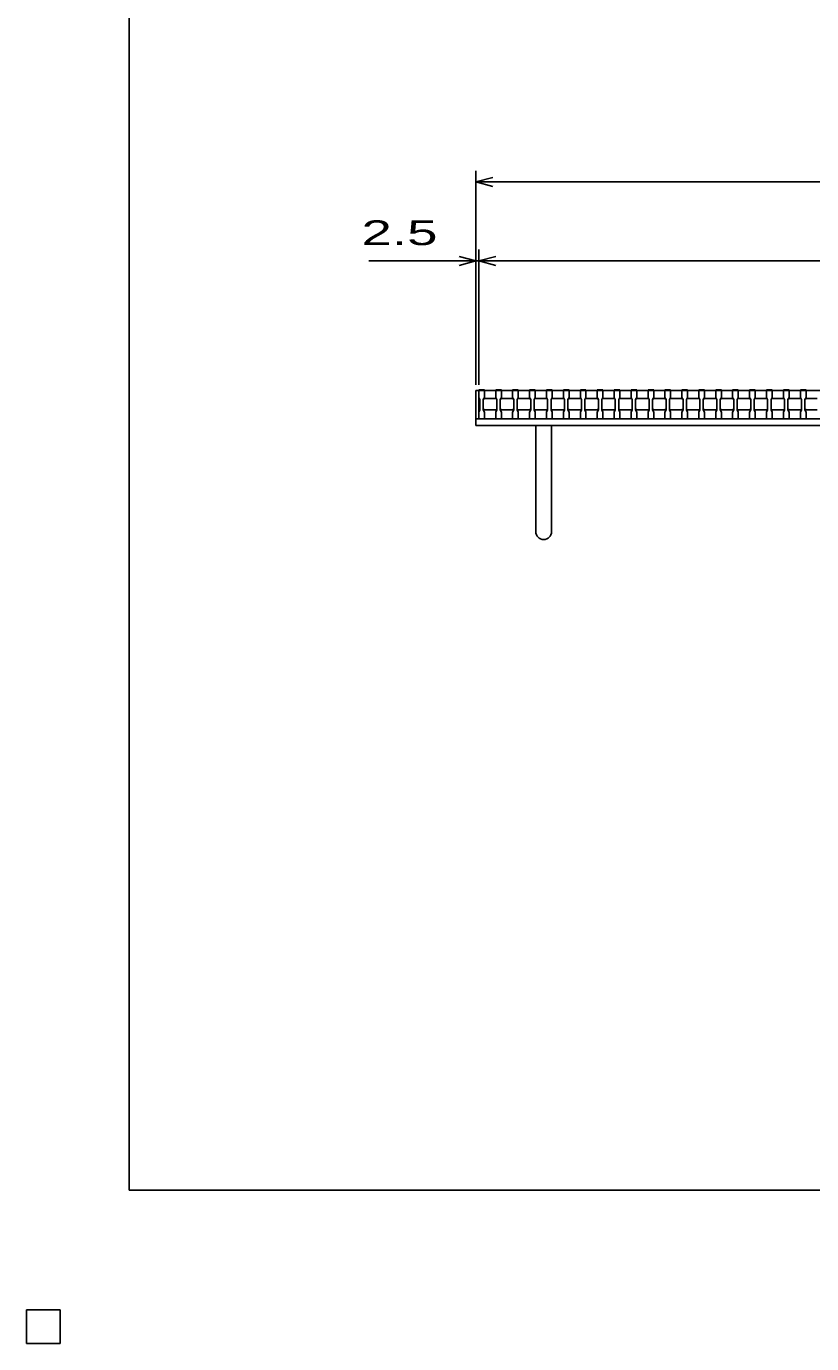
# Model space of a CAD drawing. Units: millimetres, scale not verified. Extents: x -1820 to 1731, y -1282 to 1054.
# Drawn here: x -1820 to -1124, y -1282 to -114 of the extents above; entities that cross this region are included whole.
import ezdxf
from ezdxf.enums import TextEntityAlignment as Align

# ---------------------------------------------------------------- set-up
doc = ezdxf.new("R2010")
doc.units = ezdxf.units.MM
doc.header["$LTSCALE"] = 10
for name, color, linetype, lineweight in [('0_2', 150, 'Continuous', 25), ('16', 3, 'Continuous', 25), ('19', 6, 'Continuous', 25), ('22', 4, 'Continuous', 25), ('24', 2, 'Continuous', 25), ('32', 4, 'Continuous', 25)]:
    doc.layers.add(name, color=color, linetype=linetype, lineweight=lineweight)
doc.styles.add('ベクトル', font='')
doc.styles.get('ベクトル').set_extended_font_data('ベクトル')

msp = doc.modelspace()

# ---------------------------------------------------------------- linework, layer by layer
at = {"layer": '0_2'}
for p, q in [((-1729, -1146.5), (-1729, 1053.5)), ((1731, -1146.5), (-1729, -1146.5)), ((-1790, -1252.5), (-1820, -1252.5)), ((-1820, -1252.5), (-1820, -1282.5)), ((-1790, -1252.5), (-1820, -1252.5)), ((-1820, -1252.5), (-1820, -1282.5)), ((-1790, -1252.5), (-1820, -1252.5)), ((-1820, -1252.5), (-1820, -1282.5)), ((-1790, -1252.5), (-1820, -1252.5)), ((-1820, -1252.5), (-1820, -1282.5)), ((-1790, -1252.5), (-1820, -1252.5)), ((-1820, -1252.5), (-1820, -1282.5)), ((-1790, -1282.5), (-1790, -1252.5)), ((-1790, -1282.5), (-1790, -1252.5)), ((-1790, -1282.5), (-1790, -1252.5)), ((-1790, -1282.5), (-1790, -1252.5)), ((-1790, -1282.5), (-1790, -1252.5)), ((-1820, -1282.5), (-1790, -1282.5)), ((-1820, -1282.5), (-1790, -1282.5)), ((-1820, -1282.5), (-1790, -1282.5)), ((-1820, -1282.5), (-1790, -1282.5)), ((-1820, -1282.5), (-1790, -1282.5))]:
    msp.add_line(p, q, dxfattribs=at)
at = {"layer": '16'}
for p, q in [((-1419, -437.5), (-1419, -436.8)), ((-1419, -436.8), (-1414, -436.8)), ((-1419, -437.5), (-1419, -443.5)), ((-1414, -437.5), (-1419, -437.5)), ((-1419, -437.5), (-1419, -462.5)), ((-1419, -437.5), (-424, -437.5)), ((-1419, -443.5), (-1418, -445.5)), ((-1415, -445.5), (-1414, -443.5)), ((-1414, -436.8), (-1414, -437.5)), ((-1414, -443.5), (-1414, -437.5)), ((-1404, -437.5), (-1404, -436.8)), ((-1404, -436.8), (-1399, -436.8)), ((-1404, -437.5), (-1404, -443.5)), ((-1399, -437.5), (-1404, -437.5)), ((-1404, -443.5), (-1403, -445.5)), ((-1400, -445.5), (-1399, -443.5)), ((-1399, -436.8), (-1399, -437.5)), ((-1399, -443.5), (-1399, -437.5)), ((-1389, -437.5), (-1389, -436.8)), ((-1389, -436.8), (-1384, -436.8)), ((-1389, -437.5), (-1389, -443.5)), ((-1384, -437.5), (-1389, -437.5)), ((-1389, -443.5), (-1388, -445.5)), ((-1385, -445.5), (-1384, -443.5)), ((-1384, -436.8), (-1384, -437.5)), ((-1384, -443.5), (-1384, -437.5)), ((-1374, -437.5), (-1374, -436.8)), ((-1374, -436.8), (-1369, -436.8)), ((-1374, -437.5), (-1374, -443.5)), ((-1369, -437.5), (-1374, -437.5)), ((-1374, -443.5), (-1373, -445.5)), ((-1370, -445.5), (-1369, -443.5)), ((-1369, -436.8), (-1369, -437.5)), ((-1369, -443.5), (-1369, -437.5)), ((-1359, -437.5), (-1359, -436.8)), ((-1359, -436.8), (-1354, -436.8)), ((-1359, -437.5), (-1359, -443.5)), ((-1354, -437.5), (-1359, -437.5)), ((-1359, -443.5), (-1358, -445.5)), ((-1355, -445.5), (-1354, -443.5)), ((-1354, -436.8), (-1354, -437.5)), ((-1354, -443.5), (-1354, -437.5)), ((-1344, -437.5), (-1344, -436.8)), ((-1344, -436.8), (-1339, -436.8)), ((-1344, -437.5), (-1344, -443.5)), ((-1339, -437.5), (-1344, -437.5)), ((-1344, -443.5), (-1343, -445.5)), ((-1340, -445.5), (-1339, -443.5)), ((-1339, -436.8), (-1339, -437.5)), ((-1339, -443.5), (-1339, -437.5)), ((-1329, -437.5), (-1329, -436.8)), ((-1329, -436.8), (-1324, -436.8)), ((-1329, -437.5), (-1329, -443.5)), ((-1324, -437.5), (-1329, -437.5)), ((-1329, -443.5), (-1328, -445.5)), ((-1325, -445.5), (-1324, -443.5)), ((-1324, -436.8), (-1324, -437.5)), ((-1324, -443.5), (-1324, -437.5)), ((-1314, -437.5), (-1314, -436.8)), ((-1314, -436.8), (-1309, -436.8)), ((-1314, -437.5), (-1314, -443.5)), ((-1309, -437.5), (-1314, -437.5)), ((-1314, -443.5), (-1313, -445.5)), ((-1310, -445.5), (-1309, -443.5)), ((-1309, -436.8), (-1309, -437.5)), ((-1309, -443.5), (-1309, -437.5)), ((-1299, -437.5), (-1299, -436.8)), ((-1299, -436.8), (-1294, -436.8)), ((-1299, -437.5), (-1299, -443.5)), ((-1294, -437.5), (-1299, -437.5)), ((-1299, -443.5), (-1298, -445.5)), ((-1295, -445.5), (-1294, -443.5)), ((-1294, -436.8), (-1294, -437.5)), ((-1294, -443.5), (-1294, -437.5)), ((-1284, -437.5), (-1284, -436.8)), ((-1284, -436.8), (-1279, -436.8)), ((-1284, -437.5), (-1284, -443.5)), ((-1279, -437.5), (-1284, -437.5)), ((-1284, -443.5), (-1283, -445.5)), ((-1280, -445.5), (-1279, -443.5)), ((-1279, -436.8), (-1279, -437.5)), ((-1279, -443.5), (-1279, -437.5)), ((-1269, -437.5), (-1269, -436.8)), ((-1269, -436.8), (-1264, -436.8)), ((-1269, -437.5), (-1269, -443.5)), ((-1264, -437.5), (-1269, -437.5)), ((-1269, -443.5), (-1268, -445.5)), ((-1265, -445.5), (-1264, -443.5)), ((-1264, -436.8), (-1264, -437.5)), ((-1264, -443.5), (-1264, -437.5)), ((-1254, -437.5), (-1254, -436.8)), ((-1254, -436.8), (-1249, -436.8)), ((-1254, -437.5), (-1254, -443.5)), ((-1249, -437.5), (-1254, -437.5)), ((-1254, -443.5), (-1253, -445.5)), ((-1250, -445.5), (-1249, -443.5)), ((-1249, -436.8), (-1249, -437.5)), ((-1249, -443.5), (-1249, -437.5)), ((-1239, -437.5), (-1239, -436.8)), ((-1239, -436.8), (-1234, -436.8)), ((-1239, -437.5), (-1239, -443.5)), ((-1234, -437.5), (-1239, -437.5)), ((-1239, -443.5), (-1238, -445.5)), ((-1235, -445.5), (-1234, -443.5)), ((-1234, -436.8), (-1234, -437.5)), ((-1234, -443.5), (-1234, -437.5)), ((-1224, -437.5), (-1224, -436.8)), ((-1224, -436.8), (-1219, -436.8)), ((-1224, -437.5), (-1224, -443.5)), ((-1219, -437.5), (-1224, -437.5)), ((-1224, -443.5), (-1223, -445.5)), ((-1220, -445.5), (-1219, -443.5)), ((-1219, -436.8), (-1219, -437.5)), ((-1219, -443.5), (-1219, -437.5)), ((-1209, -437.5), (-1209, -436.8)), ((-1209, -436.8), (-1204, -436.8)), ((-1209, -437.5), (-1209, -443.5)), ((-1204, -437.5), (-1209, -437.5)), ((-1209, -443.5), (-1208, -445.5)), ((-1205, -445.5), (-1204, -443.5)), ((-1204, -436.8), (-1204, -437.5)), ((-1204, -443.5), (-1204, -437.5)), ((-1194, -437.5), (-1194, -436.8)), ((-1194, -436.8), (-1189, -436.8)), ((-1194, -437.5), (-1194, -443.5)), ((-1189, -437.5), (-1194, -437.5)), ((-1194, -443.5), (-1193, -445.5)), ((-1190, -445.5), (-1189, -443.5)), ((-1189, -436.8), (-1189, -437.5)), ((-1189, -443.5), (-1189, -437.5)), ((-1179, -437.5), (-1179, -436.8)), ((-1179, -436.8), (-1174, -436.8)), ((-1179, -437.5), (-1179, -443.5)), ((-1174, -437.5), (-1179, -437.5)), ((-1179, -443.5), (-1178, -445.5)), ((-1175, -445.5), (-1174, -443.5)), ((-1174, -436.8), (-1174, -437.5)), ((-1174, -443.5), (-1174, -437.5)), ((-1164, -437.5), (-1164, -436.8)), ((-1164, -436.8), (-1159, -436.8)), ((-1164, -437.5), (-1164, -443.5)), ((-1159, -437.5), (-1164, -437.5)), ((-1164, -443.5), (-1163, -445.5)), ((-1160, -445.5), (-1159, -443.5)), ((-1159, -436.8), (-1159, -437.5)), ((-1159, -443.5), (-1159, -437.5)), ((-1149, -437.5), (-1149, -436.8)), ((-1149, -436.8), (-1144, -436.8)), ((-1149, -437.5), (-1149, -443.5)), ((-1144, -437.5), (-1149, -437.5)), ((-1149, -443.5), (-1148, -445.5)), ((-1145, -445.5), (-1144, -443.5)), ((-1144, -436.8), (-1144, -437.5)), ((-1144, -443.5), (-1144, -437.5)), ((-1134, -437.5), (-1134, -436.8)), ((-1134, -436.8), (-1129, -436.8)), ((-1134, -437.5), (-1134, -443.5)), ((-1129, -437.5), (-1134, -437.5)), ((-1134, -443.5), (-1133, -445.5)), ((-1130, -445.5), (-1129, -443.5)), ((-1129, -436.8), (-1129, -437.5)), ((-1129, -443.5), (-1129, -437.5)), ((-1418, -454.5), (-1419, -456.5)), ((-1418, -445.5), (-1418, -454.5)), ((-1415, -445.5), (-1414, -444.5)), ((-1415, -454.5), (-1415, -445.5)), ((-1414, -454.5), (-1415, -453.5)), ((-1414, -456.5), (-1415, -454.5)), ((-1414, -444.5), (-1404, -444.5)), ((-1404, -454.5), (-1414, -454.5)), ((-1404, -444.5), (-1403, -445.5)), ((-1403, -453.5), (-1404, -454.5)), ((-1403, -454.5), (-1404, -456.5)), ((-1403, -445.5), (-1403, -454.5)), ((-1400, -445.5), (-1399, -444.5)), ((-1400, -454.5), (-1400, -445.5)), ((-1399, -454.5), (-1400, -453.5)), ((-1399, -456.5), (-1400, -454.5)), ((-1399, -444.5), (-1389, -444.5)), ((-1389, -454.5), (-1399, -454.5)), ((-1389, -444.5), (-1388, -445.5)), ((-1388, -453.5), (-1389, -454.5)), ((-1388, -454.5), (-1389, -456.5)), ((-1388, -445.5), (-1388, -454.5)), ((-1385, -445.5), (-1384, -444.5)), ((-1385, -454.5), (-1385, -445.5)), ((-1384, -454.5), (-1385, -453.5)), ((-1384, -456.5), (-1385, -454.5)), ((-1384, -444.5), (-1374, -444.5)), ((-1374, -454.5), (-1384, -454.5)), ((-1374, -444.5), (-1373, -445.5)), ((-1373, -453.5), (-1374, -454.5)), ((-1373, -454.5), (-1374, -456.5)), ((-1373, -445.5), (-1373, -454.5)), ((-1370, -445.5), (-1369, -444.5)), ((-1370, -454.5), (-1370, -445.5)), ((-1369, -454.5), (-1370, -453.5)), ((-1369, -456.5), (-1370, -454.5)), ((-1369, -444.5), (-1359, -444.5)), ((-1359, -454.5), (-1369, -454.5)), ((-1359, -444.5), (-1358, -445.5)), ((-1358, -453.5), (-1359, -454.5)), ((-1358, -454.5), (-1359, -456.5)), ((-1358, -445.5), (-1358, -454.5)), ((-1355, -445.5), (-1354, -444.5)), ((-1355, -454.5), (-1355, -445.5)), ((-1354, -454.5), (-1355, -453.5)), ((-1354, -456.5), (-1355, -454.5)), ((-1354, -444.5), (-1344, -444.5)), ((-1344, -454.5), (-1354, -454.5)), ((-1344, -444.5), (-1343, -445.5)), ((-1343, -453.5), (-1344, -454.5)), ((-1343, -454.5), (-1344, -456.5)), ((-1343, -445.5), (-1343, -454.5)), ((-1340, -445.5), (-1339, -444.5)), ((-1340, -454.5), (-1340, -445.5)), ((-1339, -454.5), (-1340, -453.5)), ((-1339, -456.5), (-1340, -454.5)), ((-1339, -444.5), (-1329, -444.5)), ((-1329, -454.5), (-1339, -454.5)), ((-1329, -444.5), (-1328, -445.5)), ((-1328, -453.5), (-1329, -454.5)), ((-1328, -454.5), (-1329, -456.5)), ((-1328, -445.5), (-1328, -454.5)), ((-1325, -445.5), (-1324, -444.5)), ((-1325, -454.5), (-1325, -445.5)), ((-1324, -454.5), (-1325, -453.5)), ((-1324, -456.5), (-1325, -454.5)), ((-1324, -444.5), (-1314, -444.5)), ((-1314, -454.5), (-1324, -454.5)), ((-1314, -444.5), (-1313, -445.5)), ((-1313, -453.5), (-1314, -454.5)), ((-1313, -454.5), (-1314, -456.5)), ((-1313, -445.5), (-1313, -454.5)), ((-1310, -445.5), (-1309, -444.5)), ((-1310, -454.5), (-1310, -445.5)), ((-1309, -454.5), (-1310, -453.5)), ((-1309, -456.5), (-1310, -454.5)), ((-1309, -444.5), (-1299, -444.5)), ((-1299, -454.5), (-1309, -454.5)), ((-1299, -444.5), (-1298, -445.5)), ((-1298, -453.5), (-1299, -454.5)), ((-1298, -454.5), (-1299, -456.5)), ((-1298, -445.5), (-1298, -454.5)), ((-1295, -445.5), (-1294, -444.5)), ((-1295, -454.5), (-1295, -445.5)), ((-1294, -454.5), (-1295, -453.5)), ((-1294, -456.5), (-1295, -454.5)), ((-1294, -444.5), (-1284, -444.5)), ((-1284, -454.5), (-1294, -454.5)), ((-1284, -444.5), (-1283, -445.5)), ((-1283, -453.5), (-1284, -454.5)), ((-1283, -454.5), (-1284, -456.5)), ((-1283, -445.5), (-1283, -454.5)), ((-1280, -445.5), (-1279, -444.5)), ((-1280, -454.5), (-1280, -445.5)), ((-1279, -454.5), (-1280, -453.5)), ((-1279, -456.5), (-1280, -454.5)), ((-1279, -444.5), (-1269, -444.5)), ((-1269, -454.5), (-1279, -454.5)), ((-1269, -444.5), (-1268, -445.5)), ((-1268, -453.5), (-1269, -454.5)), ((-1268, -454.5), (-1269, -456.5)), ((-1268, -445.5), (-1268, -454.5)), ((-1265, -445.5), (-1264, -444.5)), ((-1265, -454.5), (-1265, -445.5)), ((-1264, -454.5), (-1265, -453.5)), ((-1264, -456.5), (-1265, -454.5)), ((-1264, -444.5), (-1254, -444.5)), ((-1254, -454.5), (-1264, -454.5)), ((-1254, -444.5), (-1253, -445.5)), ((-1253, -453.5), (-1254, -454.5)), ((-1253, -454.5), (-1254, -456.5)), ((-1253, -445.5), (-1253, -454.5)), ((-1250, -445.5), (-1249, -444.5)), ((-1250, -454.5), (-1250, -445.5)), ((-1249, -454.5), (-1250, -453.5)), ((-1249, -456.5), (-1250, -454.5)), ((-1249, -444.5), (-1239, -444.5)), ((-1239, -454.5), (-1249, -454.5)), ((-1239, -444.5), (-1238, -445.5)), ((-1238, -453.5), (-1239, -454.5)), ((-1238, -454.5), (-1239, -456.5)), ((-1238, -445.5), (-1238, -454.5)), ((-1235, -445.5), (-1234, -444.5)), ((-1235, -454.5), (-1235, -445.5)), ((-1234, -454.5), (-1235, -453.5)), ((-1234, -456.5), (-1235, -454.5)), ((-1234, -444.5), (-1224, -444.5)), ((-1224, -454.5), (-1234, -454.5)), ((-1224, -444.5), (-1223, -445.5)), ((-1223, -453.5), (-1224, -454.5)), ((-1223, -454.5), (-1224, -456.5)), ((-1223, -445.5), (-1223, -454.5)), ((-1220, -445.5), (-1219, -444.5)), ((-1220, -454.5), (-1220, -445.5)), ((-1219, -454.5), (-1220, -453.5)), ((-1219, -456.5), (-1220, -454.5)), ((-1219, -444.5), (-1209, -444.5)), ((-1209, -454.5), (-1219, -454.5)), ((-1209, -444.5), (-1208, -445.5)), ((-1208, -453.5), (-1209, -454.5)), ((-1208, -454.5), (-1209, -456.5)), ((-1208, -445.5), (-1208, -454.5)), ((-1205, -445.5), (-1204, -444.5)), ((-1205, -454.5), (-1205, -445.5)), ((-1204, -454.5), (-1205, -453.5)), ((-1204, -456.5), (-1205, -454.5)), ((-1204, -444.5), (-1194, -444.5)), ((-1194, -454.5), (-1204, -454.5)), ((-1194, -444.5), (-1193, -445.5)), ((-1193, -453.5), (-1194, -454.5)), ((-1193, -454.5), (-1194, -456.5)), ((-1193, -445.5), (-1193, -454.5)), ((-1190, -445.5), (-1189, -444.5)), ((-1190, -454.5), (-1190, -445.5)), ((-1189, -454.5), (-1190, -453.5)), ((-1189, -456.5), (-1190, -454.5)), ((-1189, -444.5), (-1179, -444.5)), ((-1179, -454.5), (-1189, -454.5)), ((-1179, -444.5), (-1178, -445.5)), ((-1178, -453.5), (-1179, -454.5)), ((-1178, -454.5), (-1179, -456.5)), ((-1178, -445.5), (-1178, -454.5)), ((-1175, -445.5), (-1174, -444.5)), ((-1175, -454.5), (-1175, -445.5)), ((-1174, -454.5), (-1175, -453.5)), ((-1174, -456.5), (-1175, -454.5)), ((-1174, -444.5), (-1164, -444.5)), ((-1164, -454.5), (-1174, -454.5)), ((-1164, -444.5), (-1163, -445.5)), ((-1163, -453.5), (-1164, -454.5)), ((-1163, -454.5), (-1164, -456.5)), ((-1163, -445.5), (-1163, -454.5)), ((-1160, -445.5), (-1159, -444.5)), ((-1160, -454.5), (-1160, -445.5)), ((-1159, -454.5), (-1160, -453.5)), ((-1159, -456.5), (-1160, -454.5)), ((-1159, -444.5), (-1149, -444.5)), ((-1149, -454.5), (-1159, -454.5)), ((-1149, -444.5), (-1148, -445.5)), ((-1148, -453.5), (-1149, -454.5)), ((-1148, -454.5), (-1149, -456.5)), ((-1148, -445.5), (-1148, -454.5)), ((-1145, -445.5), (-1144, -444.5)), ((-1145, -454.5), (-1145, -445.5)), ((-1144, -454.5), (-1145, -453.5)), ((-1144, -456.5), (-1145, -454.5)), ((-1144, -444.5), (-1134, -444.5)), ((-1134, -454.5), (-1144, -454.5)), ((-1134, -444.5), (-1133, -445.5)), ((-1133, -453.5), (-1134, -454.5)), ((-1133, -454.5), (-1134, -456.5)), ((-1133, -445.5), (-1133, -454.5)), ((-1130, -445.5), (-1129, -444.5)), ((-1130, -454.5), (-1130, -445.5)), ((-1129, -454.5), (-1130, -453.5)), ((-1129, -456.5), (-1130, -454.5)), ((-1129, -444.5), (-1119, -444.5)), ((-1119, -454.5), (-1129, -454.5)), ((-1419, -456.5), (-1419, -462.5)), ((-1419, -462.5), (-1414, -462.5)), ((-1419, -462.5), (-424, -462.5)), ((-1414, -462.5), (-1414, -456.5)), ((-1404, -456.5), (-1404, -462.5)), ((-1404, -462.5), (-1399, -462.5)), ((-1399, -462.5), (-1399, -456.5)), ((-1389, -456.5), (-1389, -462.5)), ((-1389, -462.5), (-1384, -462.5)), ((-1384, -462.5), (-1384, -456.5)), ((-1374, -456.5), (-1374, -462.5)), ((-1374, -462.5), (-1369, -462.5)), ((-1369, -462.5), (-1369, -456.5)), ((-1359, -456.5), (-1359, -462.5)), ((-1359, -462.5), (-1354, -462.5)), ((-1354, -462.5), (-1354, -456.5)), ((-1344, -456.5), (-1344, -462.5)), ((-1344, -462.5), (-1339, -462.5)), ((-1339, -462.5), (-1339, -456.5)), ((-1329, -456.5), (-1329, -462.5)), ((-1329, -462.5), (-1324, -462.5)), ((-1324, -462.5), (-1324, -456.5)), ((-1314, -456.5), (-1314, -462.5)), ((-1314, -462.5), (-1309, -462.5)), ((-1309, -462.5), (-1309, -456.5)), ((-1299, -456.5), (-1299, -462.5)), ((-1299, -462.5), (-1294, -462.5)), ((-1294, -462.5), (-1294, -456.5)), ((-1284, -456.5), (-1284, -462.5)), ((-1284, -462.5), (-1279, -462.5)), ((-1279, -462.5), (-1279, -456.5)), ((-1269, -456.5), (-1269, -462.5)), ((-1269, -462.5), (-1264, -462.5)), ((-1264, -462.5), (-1264, -456.5)), ((-1254, -456.5), (-1254, -462.5)), ((-1254, -462.5), (-1249, -462.5)), ((-1249, -462.5), (-1249, -456.5)), ((-1239, -456.5), (-1239, -462.5)), ((-1239, -462.5), (-1234, -462.5)), ((-1234, -462.5), (-1234, -456.5)), ((-1224, -456.5), (-1224, -462.5)), ((-1224, -462.5), (-1219, -462.5)), ((-1219, -462.5), (-1219, -456.5)), ((-1209, -456.5), (-1209, -462.5)), ((-1209, -462.5), (-1204, -462.5)), ((-1204, -462.5), (-1204, -456.5)), ((-1194, -456.5), (-1194, -462.5)), ((-1194, -462.5), (-1189, -462.5)), ((-1189, -462.5), (-1189, -456.5)), ((-1179, -456.5), (-1179, -462.5)), ((-1179, -462.5), (-1174, -462.5)), ((-1174, -462.5), (-1174, -456.5)), ((-1164, -456.5), (-1164, -462.5)), ((-1164, -462.5), (-1159, -462.5)), ((-1159, -462.5), (-1159, -456.5)), ((-1149, -456.5), (-1149, -462.5)), ((-1149, -462.5), (-1144, -462.5)), ((-1144, -462.5), (-1144, -456.5)), ((-1134, -456.5), (-1134, -462.5)), ((-1134, -462.5), (-1129, -462.5)), ((-1129, -462.5), (-1129, -456.5)), ((-1790, -1252.5), (-1820, -1252.5)), ((-1820, -1252.5), (-1820, -1282.5)), ((-1790, -1252.5), (-1820, -1252.5)), ((-1820, -1252.5), (-1820, -1282.5)), ((-1790, -1252.5), (-1820, -1252.5)), ((-1820, -1252.5), (-1820, -1282.5)), ((-1790, -1252.5), (-1820, -1252.5)), ((-1820, -1252.5), (-1820, -1282.5)), ((-1790, -1252.5), (-1820, -1252.5)), ((-1820, -1252.5), (-1820, -1282.5)), ((-1790, -1282.5), (-1790, -1252.5)), ((-1790, -1282.5), (-1790, -1252.5)), ((-1790, -1282.5), (-1790, -1252.5)), ((-1790, -1282.5), (-1790, -1252.5)), ((-1790, -1282.5), (-1790, -1252.5)), ((-1820, -1282.5), (-1790, -1282.5)), ((-1820, -1282.5), (-1790, -1282.5)), ((-1820, -1282.5), (-1790, -1282.5)), ((-1820, -1282.5), (-1790, -1282.5)), ((-1820, -1282.5), (-1790, -1282.5))]:
    msp.add_line(p, q, dxfattribs=at)
at = {"layer": '19'}
for p, q in [((-1421.5, -462.5), (-1421.5, -437.5)), ((-1421.5, -437.5), (-1419, -437.5)), ((-1421.5, -462.5), (-421.5, -462.5)), ((-1421.5, -468.5), (-1421.5, -462.5)), ((-421.5, -468.5), (-1421.5, -468.5)), ((-1368.5, -468.5), (-1368.5, -562.5)), ((-1354.5, -562.5), (-1354.5, -468.5))]:
    msp.add_line(p, q, dxfattribs=at)
msp.add_arc((-1361.5, -562.5), 7, 180, 0, dxfattribs=at)
at = {"layer": '22'}
for p, q in [((-1421.5, -432.5), (-1421.5, -242.5)), ((-1421.5, -252.5), (-1406.5, -248.5)), ((-1406.5, -256.5), (-1421.5, -252.5)), ((-1421.5, -252.5), (-421.5, -252.5)), ((-1421.5, -432.5), (-1421.5, -312.5)), ((-1419, -432.5), (-1419, -312.5)), ((-1516.5, -322.5), (-1421.5, -322.5)), ((-1421.5, -322.5), (-1436.5, -318.5)), ((-1436.5, -326.5), (-1421.5, -322.5)), ((-1421.5, -322.5), (-1419, -322.5)), ((-1419, -322.5), (-1404, -318.5)), ((-1404, -326.5), (-1419, -322.5)), ((-1419, -322.5), (-424, -322.5))]:
    msp.add_line(p, q, dxfattribs=at)
at = {"layer": '22', "color": 2}
for p, q in [((-1790, -1252.5), (-1820, -1252.5)), ((-1820, -1252.5), (-1820, -1282.5)), ((-1790, -1252.5), (-1820, -1252.5)), ((-1820, -1252.5), (-1820, -1282.5)), ((-1790, -1252.5), (-1820, -1252.5)), ((-1820, -1252.5), (-1820, -1282.5)), ((-1790, -1282.5), (-1790, -1252.5)), ((-1790, -1282.5), (-1790, -1252.5)), ((-1790, -1282.5), (-1790, -1252.5)), ((-1820, -1282.5), (-1790, -1282.5)), ((-1820, -1282.5), (-1790, -1282.5)), ((-1820, -1282.5), (-1790, -1282.5))]:
    msp.add_line(p, q, dxfattribs=at)
at = {"layer": '24', "color": 4}
for p, q in [((-1790, -1252.5), (-1820, -1252.5)), ((-1820, -1252.5), (-1820, -1282.5)), ((-1790, -1252.5), (-1820, -1252.5)), ((-1820, -1252.5), (-1820, -1282.5)), ((-1790, -1252.5), (-1820, -1252.5)), ((-1820, -1252.5), (-1820, -1282.5)), ((-1790, -1282.5), (-1790, -1252.5)), ((-1790, -1282.5), (-1790, -1252.5)), ((-1790, -1282.5), (-1790, -1252.5)), ((-1820, -1282.5), (-1790, -1282.5)), ((-1820, -1282.5), (-1790, -1282.5)), ((-1820, -1282.5), (-1790, -1282.5))]:
    msp.add_line(p, q, dxfattribs=at)
at = {"layer": '32'}
for p, q in [((-1790, -1252.5), (-1820, -1252.5)), ((-1820, -1252.5), (-1820, -1282.5)), ((-1790, -1252.5), (-1820, -1252.5)), ((-1820, -1252.5), (-1820, -1282.5)), ((-1790, -1252.5), (-1820, -1252.5)), ((-1820, -1252.5), (-1820, -1282.5)), ((-1790, -1252.5), (-1820, -1252.5)), ((-1820, -1252.5), (-1820, -1282.5)), ((-1790, -1252.5), (-1820, -1252.5)), ((-1820, -1252.5), (-1820, -1282.5)), ((-1790, -1282.5), (-1790, -1252.5)), ((-1790, -1282.5), (-1790, -1252.5)), ((-1790, -1282.5), (-1790, -1252.5)), ((-1790, -1282.5), (-1790, -1252.5)), ((-1790, -1282.5), (-1790, -1252.5)), ((-1820, -1282.5), (-1790, -1282.5)), ((-1820, -1282.5), (-1790, -1282.5)), ((-1820, -1282.5), (-1790, -1282.5)), ((-1820, -1282.5), (-1790, -1282.5)), ((-1820, -1282.5), (-1790, -1282.5))]:
    msp.add_line(p, q, dxfattribs=at)

# ---------------------------------------------------------------- texts
at = {"layer": '22', "color": 2, "style": 'ベクトル', "width": 1.65}
msp.add_text(' 2.5 ', height=21.99, dxfattribs=at).set_placement((-1536.5, -297.5), align=Align.MIDDLE_LEFT)

doc.saveas('drawing.dxf')
